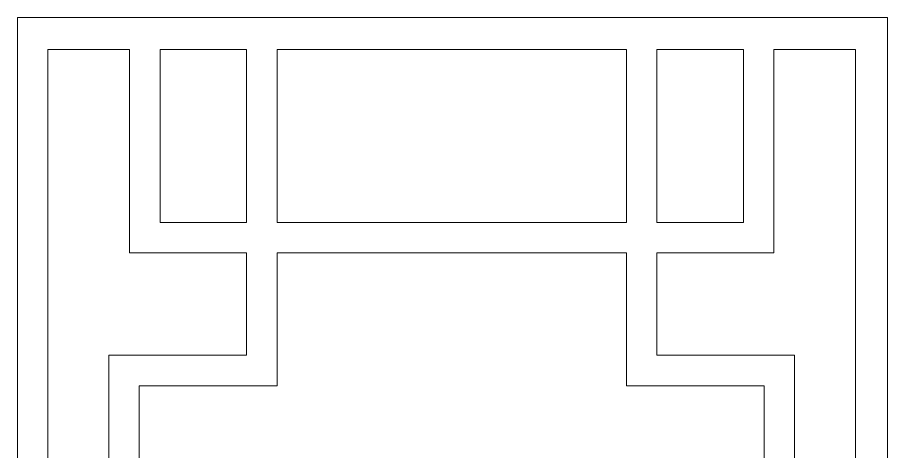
# Model space of a CAD drawing. Extents: x -66030 to 95157, y -13132 to 45879.
# Drawn here: x -45498 to -43377, y 28105 to 29164 of the extents above; entities that cross this region are included whole.
import ezdxf

# ---------------------------------------------------------------- set-up
doc = ezdxf.new("R2010")
doc.units = 0
doc.header["$LTSCALE"] = 100
doc.header["$MEASUREMENT"] = 0
doc.layers.get('0').update_dxf_attribs({"linetype": 'CONTINUOUS'})

msp = doc.modelspace()

# ---------------------------------------------------------------- linework, layer by layer
at = {"lineweight": 0}
for points in [[(-43376.7, 29164.4), (-43376.7, 29086.3), (-43376.7, 24496.8), (-43376.7, 24422.6), (-43454.8, 24422.6), (-45423.4, 24422.6), (-45497.6, 24422.6), (-45497.6, 24496.8), (-45497.6, 29086.3), (-45497.6, 29164.4), (-45497.6, 29164.4), (-43376.7, 29164.4), (-43376.7, 29164.4)], [(-45423.4, 24496.8), (-45224.2, 24496.8), (-45224.2, 24922.5), (-45224.2, 24996.8), (-45150, 24996.8), (-44939.1, 24996.8), (-44939.1, 25246.7), (-45200.8, 25246.7), (-45275, 25246.7), (-45275, 25320.9), (-45275, 28266), (-45275, 28301.2), (-45275, 28340.3), (-44939.1, 28340.3), (-44939.1, 28590.2), (-45150, 28590.2), (-45224.2, 28590.2), (-45224.2, 28664.5), (-45224.2, 29086.3), (-45423.4, 29086.3), (-45423.4, 24496.8)], [(-44939.1, 29086.3), (-45150, 29086.3), (-45150, 28664.5), (-44939.1, 28664.5), (-44939.1, 29086.3)], [(-44013.3, 29086.3), (-44013.3, 28664.5), (-44864.8, 28664.5), (-44864.8, 29086.3), (-44013.3, 29086.3)], [(-43728.2, 28590.2), (-43654, 28590.2), (-43654, 28664.5), (-43654, 29086.3), (-43454.8, 29086.3), (-43454.8, 24496.8), (-43654, 24496.8), (-43654, 24922.5), (-43654, 24996.8), (-43728.2, 24996.8), (-43939.1, 24996.8), (-43939.1, 25246.7), (-43677.4, 25246.7), (-43603.2, 25246.7), (-43603.2, 25320.9), (-43603.2, 28266), (-43603.2, 28301.2), (-43603.2, 28340.3), (-43939.1, 28340.3), (-43939.1, 28590.2), (-43728.2, 28590.2)], [(-43728.2, 29086.3), (-43728.2, 28664.5), (-43939.1, 28664.5), (-43939.1, 29086.3), (-43728.2, 29086.3)]]:
    msp.add_lwpolyline(points, close=True, dxfattribs=at)
msp.add_lwpolyline([(-45200.8, 25320.9), (-45200.8, 28266), (-44939.1, 28266), (-44939.1, 28266), (-44864.8, 28266), (-44864.8, 28266), (-44864.8, 28340.3), (-44864.8, 28590.2), (-44013.3, 28590.2), (-44013.3, 28340.3), (-44013.3, 28266), (-44013.3, 28266), (-44013.3, 28266), (-43939.1, 28266), (-43939.1, 28266), (-43677.4, 28266), (-43677.4, 25320.9)], dxfattribs=at)

doc.saveas('drawing.dxf')
